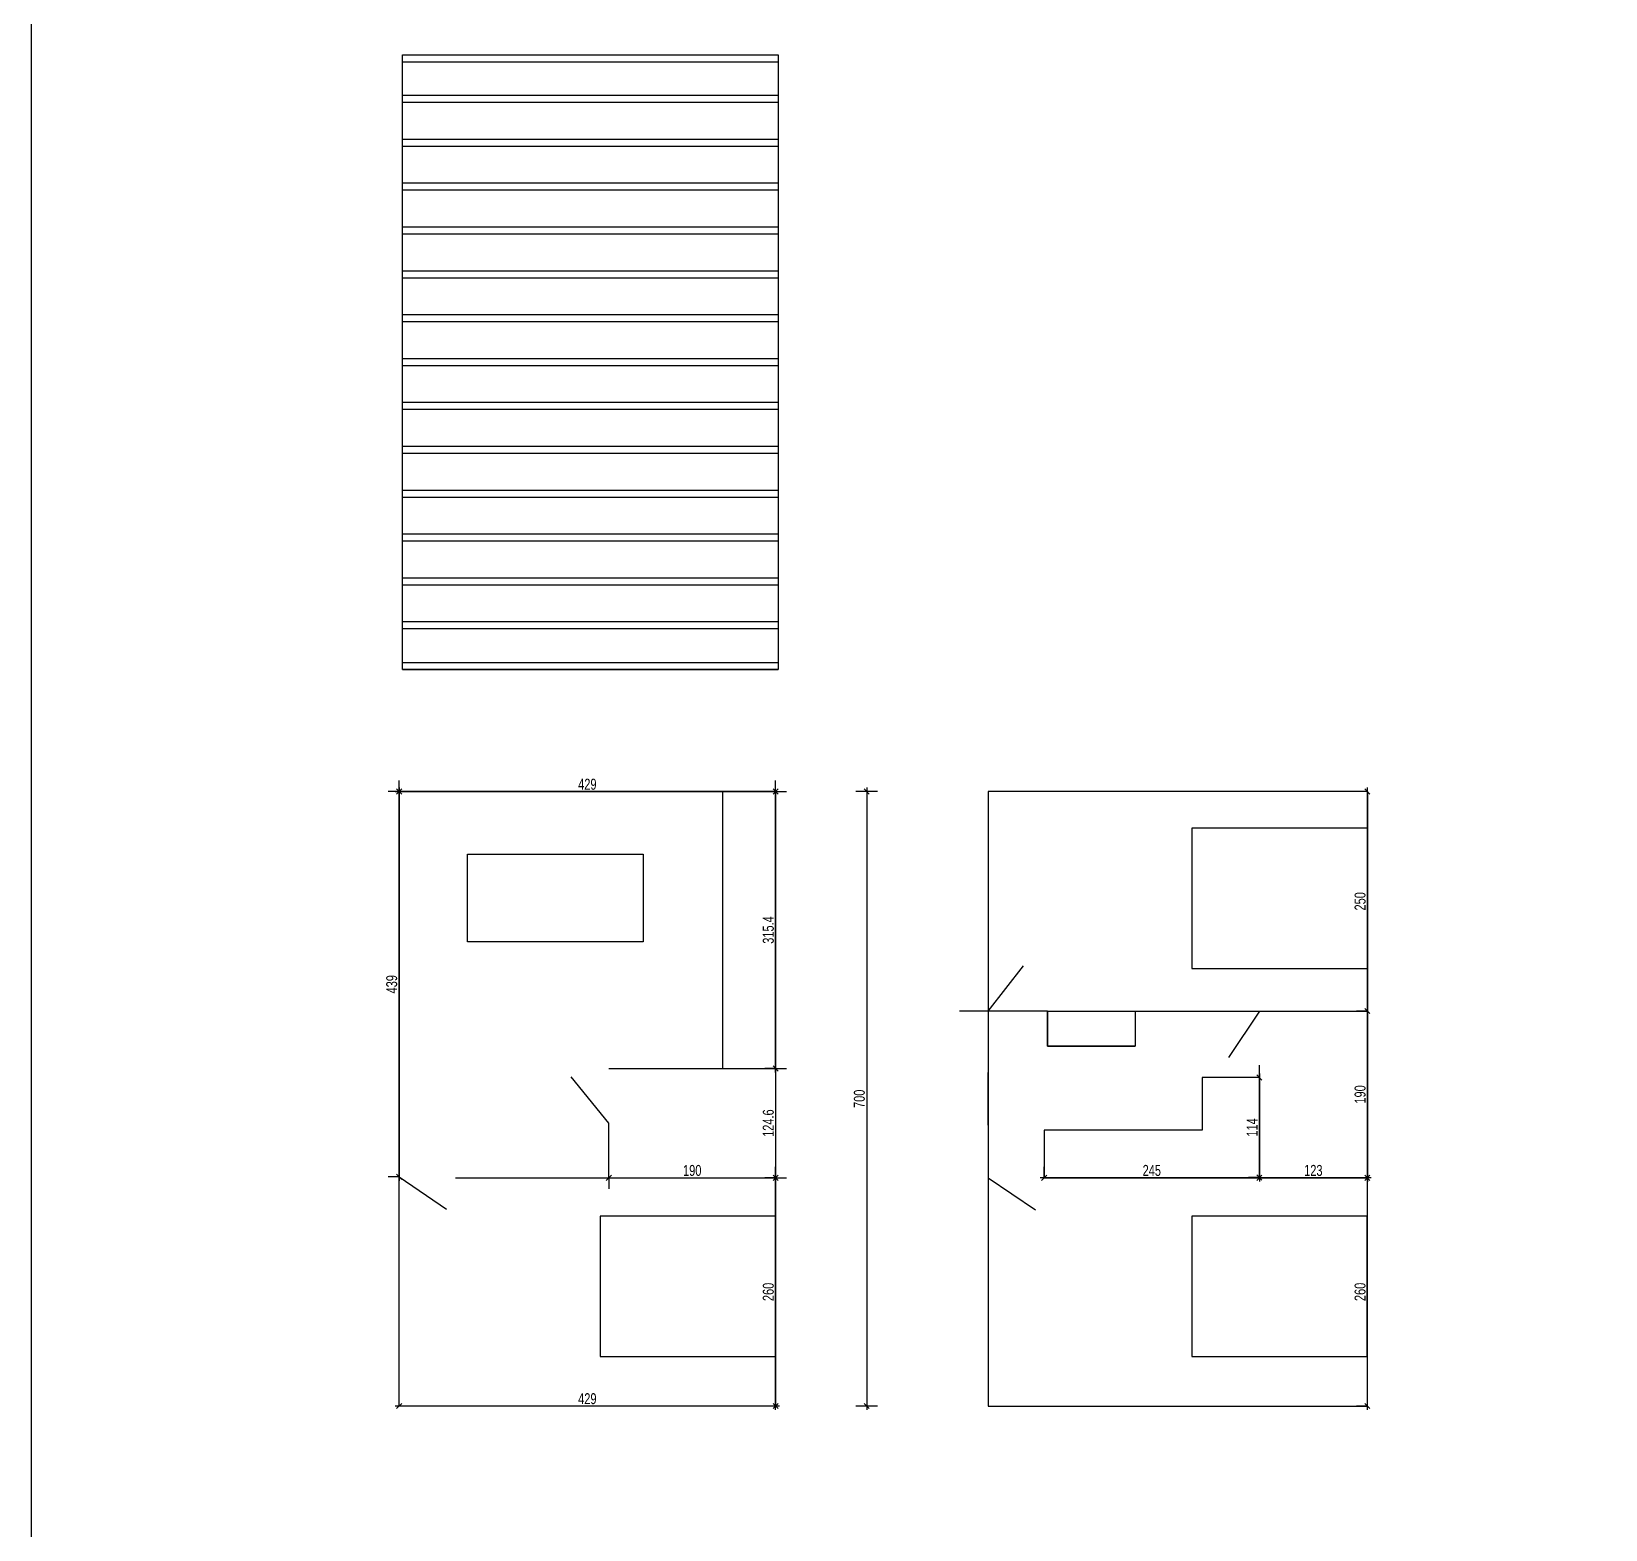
# Model space of a CAD drawing. Header units: centimetres. Extents: x 77721 to 213373, y -51694 to -17847.
# Drawn here: x 114378 to 116171, y -20516 to -18809 of the extents above; entities that cross this region are included whole.
import ezdxf

# ---------------------------------------------------------------- set-up
doc = ezdxf.new("R2010")
doc.units = ezdxf.units.CM
doc.header["$LTSCALE"] = 5
doc.header["$MEASUREMENT"] = 0
doc.layers.add('KOTI', color=4, linetype='Continuous')
doc.styles.add('4-', font='simp.shx', dxfattribs={"width": 0.75})
doc.dimstyles.new('KOTI_K50.0cm', dxfattribs={"dimtxt": 12.5, "dimasz": 12.5, "dimexe": 12.5, "dimexo": 0, "dimgap": 2, "dimtad": 1, "dimdec": 1, "dimrnd": 0.1, "dimdsep": 46, "dimtxsty": '4-', "dimtsz": 3, "dimcen": 0.09, "dimdle": 4.5, "dimclrd": 256, "dimclrt": 256, "dimaunit": 1, "dimazin": 2, "dimtfac": 1, "dimtdec": 4, "dimtix": 1, "dimtmove": 2, "dimatfit": 3, "dimfxl": 12.5, "dimfxlon": 1, "dimtvp": 1, "dimtolj": 1, "dimtzin": 0, "dimarcsym": 0})

# ---------------------------------------------------------------- blocks, each defined once
blk = doc.blocks.new('*D256')
at = {"layer": 'Defpoints', "color": 0, "linetype": 'Continuous', "transparency": 16777216}
for p in [(115466.8, -19674.9), (115328.9, -20374.9), (115467.2, -20374.9)]:
    blk.add_point(p, dxfattribs=at)
at = {"layer": 'KOTI', "color": 0, "linetype": 'Continuous', "lineweight": -2, "transparency": 16777216}
for p, q in [((115341.4, -19674.9), (115316.4, -19674.9)), ((115341.4, -20374.9), (115316.4, -20374.9))]:
    blk.add_line(p, q, dxfattribs=at)
at = {"layer": 'KOTI', "linetype": 'Continuous', "lineweight": -2, "transparency": 16777216}
for p, q in [((115331.9, -19677.9), (115325.9, -19671.9)), ((115328.9, -19670.4), (115328.9, -20379.4)), ((115331.9, -20377.9), (115325.9, -20371.9))]:
    blk.add_line(p, q, dxfattribs=at)
at = {"layer": 'KOTI', "linetype": 'Continuous', "transparency": 16777216, "insert": (115320.6, -20024.9), "char_height": 12.5, "attachment_point": 5, "rotation": 90, "style": '4-'}
blk.add_mtext('\\A1;700', dxfattribs=at)
blk = doc.blocks.new('*D257')
at = {"layer": 'Defpoints', "color": 0, "linetype": 'Continuous', "transparency": 16777216}
for p in [(115899.2, -19674.9), (115899.2, -19674.9), (115899.2, -19924.9)]:
    blk.add_point(p, dxfattribs=at)
at = {"layer": 'KOTI', "color": 0, "linetype": 'Continuous', "lineweight": -2, "transparency": 16777216}
for p, q in [((115899.2, -19674.9), (115886.7, -19674.9)), ((115899.2, -19924.9), (115886.7, -19924.9))]:
    blk.add_line(p, q, dxfattribs=at)
at = {"layer": 'KOTI', "linetype": 'Continuous', "lineweight": -2, "transparency": 16777216}
for p, q in [((115902.2, -19677.9), (115896.2, -19671.9)), ((115899.2, -19929.4), (115899.2, -19670.4)), ((115902.2, -19927.9), (115896.2, -19921.9))]:
    blk.add_line(p, q, dxfattribs=at)
at = {"layer": 'KOTI', "linetype": 'Continuous', "transparency": 16777216, "insert": (115891, -19799.9), "char_height": 12.5, "attachment_point": 5, "rotation": 90, "style": '4-'}
blk.add_mtext('\\A1;250', dxfattribs=at)
blk = doc.blocks.new('*D258')
at = {"layer": 'Defpoints', "color": 0, "linetype": 'Continuous', "transparency": 16777216}
for p in [(115899.2, -20114.9), (115899.2, -20114.9), (115899.2, -20374.9)]:
    blk.add_point(p, dxfattribs=at)
at = {"layer": 'KOTI', "color": 0, "linetype": 'Continuous', "lineweight": -2, "transparency": 16777216}
for p, q in [((115899.2, -20114.9), (115886.7, -20114.9)), ((115899.2, -20374.9), (115886.7, -20374.9))]:
    blk.add_line(p, q, dxfattribs=at)
at = {"layer": 'KOTI', "linetype": 'Continuous', "lineweight": -2, "transparency": 16777216}
for p, q in [((115902.2, -20117.9), (115896.2, -20111.9)), ((115899.2, -20379.4), (115899.2, -20110.4)), ((115902.2, -20377.9), (115896.2, -20371.9))]:
    blk.add_line(p, q, dxfattribs=at)
at = {"layer": 'KOTI', "linetype": 'Continuous', "transparency": 16777216, "insert": (115891, -20244.9), "char_height": 12.5, "attachment_point": 5, "rotation": 90, "style": '4-'}
blk.add_mtext('\\A1;260', dxfattribs=at)
blk = doc.blocks.new('*D259')
at = {"layer": 'Defpoints', "color": 0, "linetype": 'Continuous', "transparency": 16777216}
for p in [(115225.2, -20114.9), (115225.2, -20114.9), (115225.2, -20374.9)]:
    blk.add_point(p, dxfattribs=at)
at = {"layer": 'KOTI', "color": 0, "linetype": 'Continuous', "lineweight": -2, "transparency": 16777216}
for p, q in [((115225.2, -20114.9), (115212.7, -20114.9)), ((115225.2, -20374.9), (115212.7, -20374.9))]:
    blk.add_line(p, q, dxfattribs=at)
at = {"layer": 'KOTI', "linetype": 'Continuous', "lineweight": -2, "transparency": 16777216}
for p, q in [((115228.2, -20117.9), (115222.2, -20111.9)), ((115225.2, -20379.4), (115225.2, -20110.4)), ((115228.2, -20377.9), (115222.2, -20371.9))]:
    blk.add_line(p, q, dxfattribs=at)
at = {"layer": 'KOTI', "linetype": 'Continuous', "transparency": 16777216, "insert": (115216.9, -20244.9), "char_height": 12.5, "attachment_point": 5, "rotation": 90, "style": '4-'}
blk.add_mtext('\\A1;260', dxfattribs=at)
blk = doc.blocks.new('*D264')
at = {"layer": 'Defpoints', "color": 0, "linetype": 'Continuous', "transparency": 16777216}
for p in [(114796.2, -19674.9), (114796.2, -20113.9), (114796.2, -20113.9)]:
    blk.add_point(p, dxfattribs=at)
at = {"layer": 'KOTI', "color": 0, "linetype": 'Continuous', "lineweight": -2, "transparency": 16777216}
for p, q in [((114796.2, -19674.9), (114783.7, -19674.9)), ((114796.2, -20113.9), (114783.7, -20113.9))]:
    blk.add_line(p, q, dxfattribs=at)
at = {"layer": 'KOTI', "linetype": 'Continuous', "lineweight": -2, "transparency": 16777216}
for p, q in [((114799.2, -19677.9), (114793.2, -19671.9)), ((114796.2, -19670.4), (114796.2, -20118.4)), ((114799.2, -20116.9), (114793.2, -20110.9))]:
    blk.add_line(p, q, dxfattribs=at)
at = {"layer": 'KOTI', "linetype": 'Continuous', "transparency": 16777216, "insert": (114787.9, -19894.4), "char_height": 12.5, "attachment_point": 5, "rotation": 90, "style": '4-'}
blk.add_mtext('\\A1;439', dxfattribs=at)
blk = doc.blocks.new('*D265')
at = {"layer": 'Defpoints', "color": 0, "linetype": 'Continuous', "transparency": 16777216}
for p in [(114796.2, -19674.9), (115225.2, -19674.9), (115225.2, -19674.9)]:
    blk.add_point(p, dxfattribs=at)
at = {"layer": 'KOTI', "color": 0, "linetype": 'Continuous', "lineweight": -2, "transparency": 16777216}
for p, q in [((114796.2, -19674.9), (114796.2, -19662.4)), ((115225.2, -19674.9), (115225.2, -19662.4))]:
    blk.add_line(p, q, dxfattribs=at)
at = {"layer": 'KOTI', "linetype": 'Continuous', "lineweight": -2, "transparency": 16777216}
for p, q in [((114791.7, -19674.9), (115229.7, -19674.9)), ((114793.2, -19677.9), (114799.2, -19671.9)), ((115222.2, -19677.9), (115228.2, -19671.9))]:
    blk.add_line(p, q, dxfattribs=at)
at = {"layer": 'KOTI', "linetype": 'Continuous', "transparency": 16777216, "insert": (115010.7, -19666.6), "char_height": 12.5, "attachment_point": 5, "style": '4-'}
blk.add_mtext('\\A1;429', dxfattribs=at)
blk = doc.blocks.new('*D266')
at = {"layer": 'Defpoints', "color": 0, "linetype": 'Continuous', "transparency": 16777216}
for p in [(114796.2, -20374.9), (114796.2, -20374.9), (115225.2, -20374.9)]:
    blk.add_point(p, dxfattribs=at)
at = {"layer": 'KOTI', "color": 0, "linetype": 'Continuous', "lineweight": -2, "transparency": 16777216}
for p, q in [((114796.2, -20374.9), (114796.2, -20362.4)), ((115225.2, -20374.9), (115225.2, -20362.4))]:
    blk.add_line(p, q, dxfattribs=at)
at = {"layer": 'KOTI', "linetype": 'Continuous', "lineweight": -2, "transparency": 16777216}
for p, q in [((115229.7, -20374.9), (114791.7, -20374.9)), ((114793.2, -20377.9), (114799.2, -20371.9)), ((115222.2, -20377.9), (115228.2, -20371.9))]:
    blk.add_line(p, q, dxfattribs=at)
at = {"layer": 'KOTI', "linetype": 'Continuous', "transparency": 16777216, "insert": (115010.7, -20366.6), "char_height": 12.5, "attachment_point": 5, "style": '4-'}
blk.add_mtext('\\A1;429', dxfattribs=at)
blk = doc.blocks.new('*D267')
at = {"layer": 'Defpoints', "color": 0, "linetype": 'Continuous', "transparency": 16777216}
for p in [(115035.2, -20114.9), (115225.2, -20114.9), (115225.2, -20114.9)]:
    blk.add_point(p, dxfattribs=at)
at = {"layer": 'KOTI', "linetype": 'Continuous', "lineweight": -2, "transparency": 16777216}
for p, q in [((115030.7, -20114.9), (115229.7, -20114.9)), ((115032.2, -20117.9), (115038.2, -20111.9)), ((115222.2, -20117.9), (115228.2, -20111.9))]:
    blk.add_line(p, q, dxfattribs=at)
at = {"layer": 'KOTI', "color": 0, "linetype": 'Continuous', "lineweight": -2, "transparency": 16777216}
for p, q in [((115035.2, -20114.9), (115035.2, -20127.4)), ((115225.2, -20114.9), (115225.2, -20102.4))]:
    blk.add_line(p, q, dxfattribs=at)
at = {"layer": 'KOTI', "linetype": 'Continuous', "transparency": 16777216, "insert": (115130.2, -20106.6), "char_height": 12.5, "attachment_point": 5, "style": '4-'}
blk.add_mtext('\\A1;190', dxfattribs=at)
blk = doc.blocks.new('*D268')
at = {"layer": 'Defpoints', "color": 0, "linetype": 'Continuous', "transparency": 16777216}
for p in [(115225.2, -19990.3), (115225.2, -20114.9), (115225.2, -20114.9)]:
    blk.add_point(p, dxfattribs=at)
at = {"layer": 'KOTI', "color": 0, "linetype": 'Continuous', "lineweight": -2, "transparency": 16777216}
for p, q in [((115225.2, -19990.3), (115212.7, -19990.3)), ((115225.2, -20114.9), (115237.7, -20114.9))]:
    blk.add_line(p, q, dxfattribs=at)
at = {"layer": 'KOTI', "linetype": 'Continuous', "lineweight": -2, "transparency": 16777216}
for p, q in [((115228.2, -19993.3), (115222.2, -19987.3)), ((115225.2, -19985.8), (115225.2, -20119.4)), ((115228.2, -20117.9), (115222.2, -20111.9))]:
    blk.add_line(p, q, dxfattribs=at)
at = {"layer": 'KOTI', "linetype": 'Continuous', "transparency": 16777216, "insert": (115216.9, -20052.6), "char_height": 12.5, "attachment_point": 5, "rotation": 90, "style": '4-'}
blk.add_mtext('\\A1;124.6', dxfattribs=at)
blk = doc.blocks.new('*D269')
at = {"layer": 'Defpoints', "color": 0, "linetype": 'Continuous', "transparency": 16777216}
for p in [(115225.2, -19674.9), (115225.2, -19674.9), (115225.2, -19990.3)]:
    blk.add_point(p, dxfattribs=at)
at = {"layer": 'KOTI', "linetype": 'Continuous', "lineweight": -2, "transparency": 16777216}
for p, q in [((115228.2, -19677.9), (115222.2, -19671.9)), ((115225.2, -19994.8), (115225.2, -19670.4)), ((115228.2, -19993.3), (115222.2, -19987.3))]:
    blk.add_line(p, q, dxfattribs=at)
at = {"layer": 'KOTI', "color": 0, "linetype": 'Continuous', "lineweight": -2, "transparency": 16777216}
for p, q in [((115225.2, -19674.9), (115237.7, -19674.9)), ((115225.2, -19990.3), (115237.7, -19990.3))]:
    blk.add_line(p, q, dxfattribs=at)
at = {"layer": 'KOTI', "linetype": 'Continuous', "transparency": 16777216, "insert": (115216.9, -19832.6), "char_height": 12.5, "attachment_point": 5, "rotation": 90, "style": '4-'}
blk.add_mtext('\\A1;315.4', dxfattribs=at)
blk = doc.blocks.new('*D270')
at = {"layer": 'Defpoints', "color": 0, "linetype": 'Continuous', "transparency": 16777216}
for p in [(115899.2, -19924.9), (115899.2, -20114.9), (115899.2, -20114.9)]:
    blk.add_point(p, dxfattribs=at)
at = {"layer": 'KOTI', "color": 0, "linetype": 'Continuous', "lineweight": -2, "transparency": 16777216}
for p, q in [((115899.2, -19924.9), (115886.7, -19924.9)), ((115899.2, -20114.9), (115886.7, -20114.9))]:
    blk.add_line(p, q, dxfattribs=at)
at = {"layer": 'KOTI', "linetype": 'Continuous', "lineweight": -2, "transparency": 16777216}
for p, q in [((115902.2, -19927.9), (115896.2, -19921.9)), ((115899.2, -19920.4), (115899.2, -20119.4)), ((115902.2, -20117.9), (115896.2, -20111.9))]:
    blk.add_line(p, q, dxfattribs=at)
at = {"layer": 'KOTI', "linetype": 'Continuous', "transparency": 16777216, "insert": (115891, -20019.9), "char_height": 12.5, "attachment_point": 5, "rotation": 90, "style": '4-'}
blk.add_mtext('\\A1;190', dxfattribs=at)
blk = doc.blocks.new('*D271')
at = {"layer": 'Defpoints', "color": 0, "linetype": 'Continuous', "transparency": 16777216}
for p in [(115776.2, -20114.9), (115776.2, -20114.9), (115899.2, -20114.9)]:
    blk.add_point(p, dxfattribs=at)
at = {"layer": 'KOTI', "linetype": 'Continuous', "lineweight": -2, "transparency": 16777216}
for p, q in [((115903.7, -20114.9), (115771.7, -20114.9)), ((115773.2, -20117.9), (115779.2, -20111.9)), ((115896.2, -20117.9), (115902.2, -20111.9))]:
    blk.add_line(p, q, dxfattribs=at)
at = {"layer": 'KOTI', "color": 0, "linetype": 'Continuous', "lineweight": -2, "transparency": 16777216}
for p, q in [((115776.2, -20114.9), (115776.2, -20102.4)), ((115899.2, -20114.9), (115899.2, -20102.4))]:
    blk.add_line(p, q, dxfattribs=at)
at = {"layer": 'KOTI', "linetype": 'Continuous', "transparency": 16777216, "insert": (115837.7, -20106.6), "char_height": 12.5, "attachment_point": 5, "style": '4-'}
blk.add_mtext('\\A1;123', dxfattribs=at)
blk = doc.blocks.new('*D272')
at = {"layer": 'Defpoints', "color": 0, "linetype": 'Continuous', "transparency": 16777216}
for p in [(115531.2, -20114.9), (115531.2, -20114.9), (115776.2, -20114.9)]:
    blk.add_point(p, dxfattribs=at)
at = {"layer": 'KOTI', "linetype": 'Continuous', "lineweight": -2, "transparency": 16777216}
for p, q in [((115780.7, -20114.9), (115526.7, -20114.9)), ((115528.2, -20117.9), (115534.2, -20111.9)), ((115773.2, -20117.9), (115779.2, -20111.9))]:
    blk.add_line(p, q, dxfattribs=at)
at = {"layer": 'KOTI', "color": 0, "linetype": 'Continuous', "lineweight": -2, "transparency": 16777216}
for p, q in [((115531.2, -20114.9), (115531.2, -20102.4)), ((115776.2, -20114.9), (115776.2, -20102.4))]:
    blk.add_line(p, q, dxfattribs=at)
at = {"layer": 'KOTI', "linetype": 'Continuous', "transparency": 16777216, "insert": (115653.7, -20106.6), "char_height": 12.5, "attachment_point": 5, "style": '4-'}
blk.add_mtext('\\A1;245', dxfattribs=at)
blk = doc.blocks.new('*D273')
at = {"layer": 'Defpoints', "color": 0, "linetype": 'Continuous', "transparency": 16777216}
for p in [(115776.2, -20000.5), (115776.2, -20114.5), (115776.2, -20114.5)]:
    blk.add_point(p, dxfattribs=at)
at = {"layer": 'KOTI', "color": 0, "linetype": 'Continuous', "lineweight": -2, "transparency": 16777216}
for p, q in [((115776.2, -20000.5), (115763.7, -20000.5)), ((115776.2, -20114.5), (115763.7, -20114.5))]:
    blk.add_line(p, q, dxfattribs=at)
at = {"layer": 'KOTI', "linetype": 'Continuous', "lineweight": -2, "transparency": 16777216}
for p, q in [((115779.2, -20003.5), (115773.2, -19997.5)), ((115776.2, -19996), (115776.2, -20119)), ((115779.2, -20117.5), (115773.2, -20111.5))]:
    blk.add_line(p, q, dxfattribs=at)
at = {"layer": 'KOTI', "linetype": 'Continuous', "transparency": 16777216, "insert": (115768, -20057.5), "char_height": 12.5, "attachment_point": 5, "rotation": 90, "style": '4-'}
blk.add_mtext('\\A1;114', dxfattribs=at)

msp = doc.modelspace()

# ---------------------------------------------------------------- linework, layer by layer
at = {"layer": 'KOTI', "color": 6, "linetype": 'Continuous'}
for p, q in [((114800.19, -18835.64), (115228.19, -18835.64)), ((114800.19, -18843.6), (115228.19, -18843.6)), ((115228.19, -18843.6), (115228.19, -19527.67)), ((114800.19, -18881.6), (115228.19, -18881.6)), ((114800.19, -18889.57), (115228.19, -18889.57)), ((114800.19, -18931.57), (115228.19, -18931.57)), ((114800.19, -18939.53), (115228.19, -18939.53)), ((114800.19, -18981.57), (115228.19, -18981.57)), ((114800.19, -18989.53), (115228.19, -18989.53)), ((114800.19, -19031.53), (115228.19, -19031.53)), ((114800.19, -19039.5), (115228.19, -19039.5)), ((115228.19, -19031.53), (115228.19, -19089.46)), ((114800.19, -19081.5), (115228.19, -19081.5)), ((114800.19, -19089.46), (115228.19, -19089.46)), ((114800.19, -19131.46), (115228.19, -19131.46)), ((114800.19, -19139.43), (115228.19, -19139.43)), ((114800.19, -19181.46), (115228.19, -19181.46)), ((114800.19, -19189.43), (115228.19, -19189.43)), ((115228.19, -19210.46), (115228.19, -19252.46)), ((114800.19, -19231.43), (115228.19, -19231.43)), ((114800.19, -19239.39), (115228.19, -19239.39)), ((114800.19, -19281.39), (115228.19, -19281.39)), ((114800.19, -19289.36), (115228.19, -19289.36)), ((114800.19, -19331.36), (115228.19, -19331.36)), ((114800.19, -19339.32), (115228.19, -19339.32)), ((114800.19, -19381.32), (115228.19, -19381.32)), ((114800.19, -19389.29), (115228.19, -19389.29)), ((114800.19, -19431.32), (115228.28, -19431.32)), ((114800.19, -19439.29), (115228.28, -19439.29)), ((114800.19, -19481.32), (115228.28, -19481.32)), ((114800.19, -19489.29), (115228.28, -19489.29)), ((114800.19, -19527.67), (115228.19, -19527.67)), ((114800.19, -19535.64), (115228.19, -19535.64)), ((115225.19, -19674.9), (114796.19, -19674.9)), ((115467.22, -19924.9), (115507.71, -19873.26)), ((115534.72, -19924.9), (115434.54, -19924.9)), ((115534.72, -19924.9), (115534.72, -19964.9)), ((115776.22, -19924.9), (115741.04, -19978.03)), ((115534.72, -19964.9), (115634.72, -19964.9)), ((115776.22, -20114.9), (115776.22, -19986.47)), ((115035.19, -20052.61), (114992.13, -19999.76)), ((115776.22, -20000.48), (115711.22, -20000.48)), ((115711.22, -20000.48), (115711.22, -20060.48)), ((115711.22, -20060.48), (115531.22, -20060.48)), ((115531.22, -20060.48), (115531.22, -20114.9)), ((114796.19, -20113.9), (114850.14, -20150.48)), ((115467.22, -20114.9), (115521.17, -20151.48))]:
    msp.add_line(p, q, dxfattribs=at)
at = {"layer": 'KOTI', "color": 0, "linetype": 'Continuous'}
for p, q in [((115225.19, -19674.9), (115105.19, -19674.9)), ((115165.19, -19990.32), (115165.19, -19674.9)), ((115225.19, -19674.9), (115225.19, -20024.9)), ((115899.22, -19674.9), (115779.22, -19674.9)), ((115899.22, -19674.9), (115899.22, -20024.9)), ((115534.72, -19924.9), (115899.22, -19924.9)), ((115035.19, -19990.32), (115225.19, -19990.32)), ((115467.22, -20054.9), (115467.22, -19994.9)), ((115225.19, -20024.9), (115225.19, -20054.9)), ((115899.22, -20024.9), (115899.22, -20054.9)), ((115035.19, -20114.9), (115035.19, -20052.61)), ((114860.69, -20114.9), (115225.19, -20114.9)), ((115530.2, -20114.9), (115899.22, -20114.9)), ((115899.22, -20114.9), (115739.22, -20114.9)), ((115899.22, -20114.9), (115789.22, -20114.9)), ((115899.22, -20114.9), (115839.22, -20114.9)), ((115467.22, -20374.9), (115512.22, -20374.9))]:
    msp.add_line(p, q, dxfattribs=at)
at = {"layer": 'KOTI', "linetype": 'Continuous'}
msp.add_lwpolyline([(114377.52, -18081.99), (121549.53, -18081.99), (121549.53, -23184.54), (114377.52, -23184.54)], close=True, dxfattribs=at)
at = {"layer": 'KOTI', "color": 6, "linetype": 'Continuous'}
for points in [[(114800.19, -18835.64), (115228.19, -18835.64), (115228.19, -19535.64), (114800.19, -19535.64)], [(115225.19, -20374.9), (114796.19, -20374.9), (114796.19, -19674.9), (115225.19, -19674.9)], [(115634.72, -19964.9), (115534.72, -19964.9), (115534.72, -19924.9), (115634.72, -19924.9)]]:
    msp.add_lwpolyline(points, close=True, dxfattribs=at)
at = {"layer": 'KOTI', "color": 0, "linetype": 'Continuous'}
for points in [[(115899.22, -19674.9), (115467.22, -19674.9), (115467.22, -20374.9), (115899.22, -20374.9)], [(115899.22, -19876.42), (115899.22, -19716.42), (115699.22, -19716.42), (115699.22, -19876.42)], [(114874.23, -19746.08), (115074.23, -19746.08), (115074.23, -19846.08), (114874.23, -19846.08)], [(115225.15, -20318.5), (115225.15, -20158.5), (115025.15, -20158.5), (115025.15, -20318.5)], [(115899.18, -20318.5), (115899.18, -20158.5), (115699.18, -20158.5), (115699.18, -20318.5)]]:
    msp.add_lwpolyline(points, close=True, dxfattribs=at)

# ---------------------------------------------------------------- dimensions: what is measured, and where the dimension line sits
at = {"layer": 'KOTI', "color": 6, "linetype": 'Continuous'}
for base, p1, p2, picture, middle in [((115225.19, -19674.9), (114796.19, -19674.9), (115225.19, -19674.9), '*D265', (115010.69, -19666.65)), ((115225.19, -20114.9), (115035.19, -20114.9), (115225.19, -20114.9), '*D267', (115130.19, -20106.65)), ((115531.22, -20114.9), (115776.22, -20114.9), (115531.22, -20114.9), '*D272', (115653.72, -20106.65)), ((115776.22, -20114.9), (115899.22, -20114.9), (115776.22, -20114.9), '*D271', (115837.72, -20106.65)), ((114796.19, -20374.9), (115225.19, -20374.9), (114796.19, -20374.9), '*D266', (115010.69, -20366.65))]:
    dim = msp.add_linear_dim(base=base, p1=p1, p2=p2, dimstyle='KOTI_K50.0cm', dxfattribs=at)
    dim.commit()
    dim.dimension.update_dxf_attribs({"geometry": picture, "text_midpoint": middle})
dim = msp.add_aligned_dim(p1=(114796.19, -19674.9), p2=(114796.19, -20113.9), distance=0, dimstyle='KOTI_K50.0cm', dxfattribs=at)
dim.commit()
dim.dimension.update_dxf_attribs({"geometry": '*D264', "text_midpoint": (114787.94, -19894.4)})
for base, p1, p2, picture, middle in [((115225.19, -19674.9), (115225.19, -19990.32), (115225.19, -19674.9), '*D269', (115216.94, -19832.61)), ((115328.88, -20374.9), (115466.84, -19674.9), (115467.22, -20374.9), '*D256', (115320.63, -20024.9)), ((115899.22, -19674.9), (115899.22, -19924.9), (115899.22, -19674.9), '*D257', (115890.97, -19799.9)), ((115899.22, -20114.9), (115899.22, -19924.9), (115899.22, -20114.9), '*D270', (115890.97, -20019.9)), ((115225.19, -20114.9), (115225.19, -19990.32), (115225.19, -20114.9), '*D268', (115216.94, -20052.61)), ((115776.22, -20114.52), (115776.22, -20000.48), (115776.22, -20114.52), '*D273', (115767.97, -20057.5)), ((115225.19, -20114.9), (115225.19, -20374.9), (115225.19, -20114.9), '*D259', (115216.94, -20244.9)), ((115899.22, -20114.9), (115899.22, -20374.9), (115899.22, -20114.9), '*D258', (115890.97, -20244.9))]:
    dim = msp.add_linear_dim(base=base, p1=p1, p2=p2, angle=90, dimstyle='KOTI_K50.0cm', dxfattribs=at)
    dim.commit()
    dim.dimension.update_dxf_attribs({"geometry": picture, "text_midpoint": middle})

doc.saveas('drawing.dxf')
